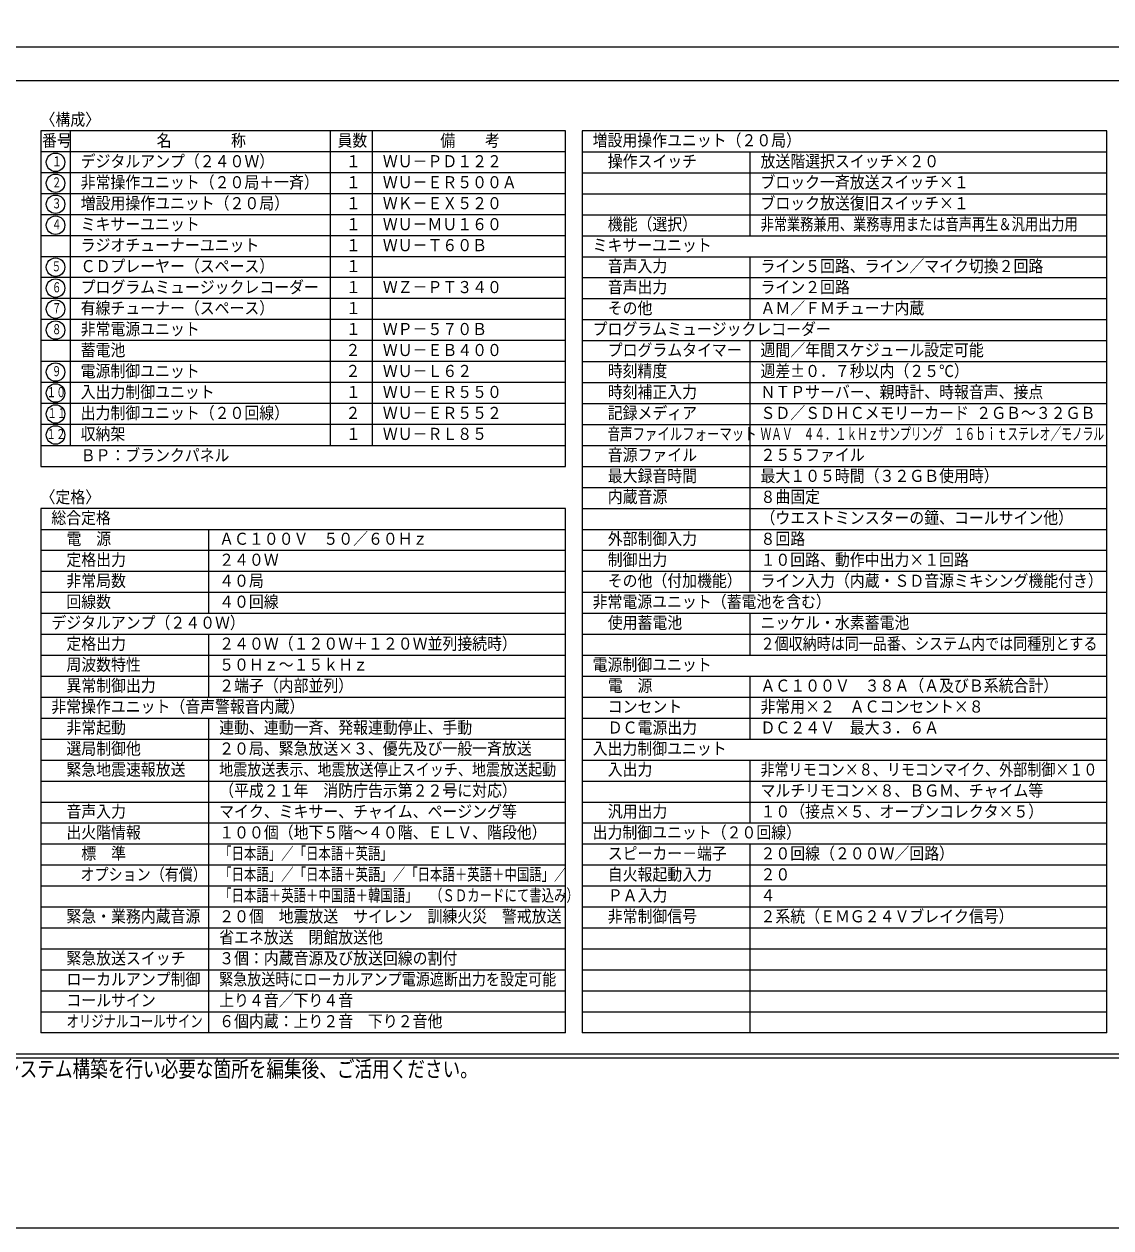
# Model space of a CAD drawing. Units: millimetres, scale not verified. Extents: x -811 to 811, y -280 to 280.
# Drawn here: x -670.6 to -411.6, y -280 to 7 of the extents above; entities that cross this region are included whole.
import ezdxf
from ezdxf.enums import TextEntityAlignment as Align

# ---------------------------------------------------------------- set-up
doc = ezdxf.new("R2010")
doc.units = ezdxf.units.MM
doc.header["$LTSCALE"] = 2
doc.linetypes.add('DASHED1', pattern=[1.8, 1.2, -0.6])
for name, color, linetype, lineweight in [('0-0_WAKU', 4, 'Continuous', 9), ('0-1_MOJI1', 7, 'Continuous', 9), ('0-4_HOJO', 134, 'DASHED1', 9), ('0-5_WAKU-M', 7, 'Continuous', 9), ('0-7_0', 7, 'Continuous', 9)]:
    doc.layers.add(name, color=color, linetype=linetype, lineweight=lineweight)
doc.layers.add('0-3_相当品', color=4, linetype='Continuous')
doc.styles.add('ＭＳ ゴシック', font='')
doc.styles.get('ＭＳ ゴシック').set_extended_font_data('MS Gothic')

# ---------------------------------------------------------------- blocks, each defined once
blk = doc.blocks.new('U7')
at = {"layer": '0-0_WAKU', "color": 3}
for p, q in [((250, 0), (0, 0)), ((0, 0), (0, -160)), ((14, 0), (14, -150)), ((138, -150), (138, 0)), ((158, -150), (158, 0)), ((250, -160), (250, 0)), ((250, -10), (0, -10)), ((0, -150), (250, -150)), ((0, -160), (250, -160))]:
    blk.add_line(p, q, dxfattribs=at)
at = {"layer": '0-0_WAKU'}
for p, q in [((250, -20), (0, -20)), ((250, -30), (0, -30)), ((250, -40), (0, -40)), ((250, -50), (0, -50)), ((250, -60), (0, -60)), ((250, -70), (0, -70)), ((250, -80), (0, -80)), ((250, -90), (0, -90)), ((250, -100), (0, -100)), ((250, -110), (0, -110)), ((250, -120), (0, -120)), ((250, -130), (0, -130)), ((250, -140), (0, -140))]:
    blk.add_line(p, q, dxfattribs=at)
at = {"layer": '0-1_MOJI1', "style": 'ＭＳ ゴシック', "width": 0.9}
for s, p in [('〈構成〉', (-0.1, 0.79)), ('番号', (0.6, -9.21)), ('名\u3000\u3000\u3000\u3000称', (55.2, -9.21)), ('員数', (141.4, -9.21)), ('備\u3000\u3000考', (190.4, -9.21)), ('ＢＰ：ブランクパネル', (19, -159.29))]:
    blk.add_text(s, height=5.773, dxfattribs=at).set_placement(p, align=Align.BOTTOM_LEFT)
blk = doc.blocks.new('U9')
at = {"layer": '0-0_WAKU', "color": 3}
for q in [(250, 250), (0, 0)]:
    blk.add_line((250, 0), q, dxfattribs=at)
at = {"layer": '0-0_WAKU'}
for p, q in [((0, 240), (250, 240)), ((0, 230), (250, 230)), ((0, 220), (250, 220)), ((0, 210), (250, 210)), ((0, 200), (250, 200)), ((0, 190), (250, 190)), ((0, 180), (250, 180)), ((0, 170), (250, 170)), ((0, 160), (250, 160)), ((0, 150), (250, 150)), ((0, 140), (250, 140)), ((0, 130), (250, 130)), ((0, 120), (250, 120)), ((0, 110), (250, 110)), ((0, 100), (250, 100)), ((0, 90), (250, 90)), ((0, 80), (250, 80)), ((0, 70), (250, 70)), ((0, 60), (250, 60)), ((0, 50), (250, 50)), ((0, 40), (250, 40)), ((0, 30), (250, 30)), ((0, 20), (250, 20)), ((0, 10), (250, 10))]:
    blk.add_line(p, q, dxfattribs=at)
at = {"layer": '0-0_WAKU', "color": 3}
blk.add_lwpolyline([(250, 250), (0, 250), (0, 0)], dxfattribs=at)
at = {"layer": '0-1_MOJI1', "style": 'ＭＳ ゴシック', "width": 0.9}
blk.add_text('〈定格〉', height=5.773, dxfattribs=at).set_placement((-0.1, 250.79), align=Align.BOTTOM_LEFT)
blk = doc.blocks.new('U11')
at = {"layer": '0-0_WAKU', "color": 3}
for q in [(250, 430), (0, 0)]:
    blk.add_line((250, 0), q, dxfattribs=at)
at = {"layer": '0-0_WAKU'}
for p, q in [((0, 420), (250, 420)), ((0, 410), (250, 410)), ((0, 400), (250, 400)), ((0, 390), (250, 390)), ((0, 380), (250, 380)), ((0, 370), (250, 370)), ((0, 360), (250, 360)), ((0, 350), (250, 350)), ((0, 340), (250, 340)), ((0, 330), (250, 330)), ((0, 320), (250, 320)), ((0, 310), (250, 310)), ((0, 300), (250, 300)), ((0, 290), (250, 290)), ((0, 280), (250, 280)), ((0, 270), (250, 270)), ((0, 260), (250, 260)), ((0, 250), (250, 250)), ((0, 240), (250, 240)), ((0, 230), (250, 230)), ((0, 220), (250, 220)), ((0, 210), (250, 210)), ((0, 200), (250, 200)), ((0, 190), (250, 190)), ((0, 180), (250, 180)), ((0, 170), (250, 170)), ((0, 160), (250, 160)), ((0, 150), (250, 150)), ((0, 140), (250, 140)), ((0, 130), (250, 130)), ((0, 120), (250, 120)), ((0, 110), (250, 110)), ((0, 100), (250, 100)), ((0, 90), (250, 90)), ((0, 80), (250, 80)), ((0, 70), (250, 70)), ((0, 60), (250, 60)), ((0, 50), (250, 50)), ((0, 40), (250, 40)), ((0, 30), (250, 30)), ((0, 20), (250, 20)), ((0, 10), (250, 10))]:
    blk.add_line(p, q, dxfattribs=at)
at = {"layer": '0-0_WAKU', "color": 3}
blk.add_lwpolyline([(250, 430), (0, 430), (0, 0)], dxfattribs=at)

msp = doc.modelspace()

# ---------------------------------------------------------------- linework, layer by layer
at = {"layer": '0-0_WAKU', "color": 3}
for p, q in [((-497.595, -43.464), (-497.595, -23.464)), ((-497.595, -63.464), (-497.595, -48.464)), ((-497.595, -128.464), (-497.595, -68.464)), ((-626.595, -133.464), (-626.595, -113.464)), ((-497.595, -143.464), (-497.595, -133.464)), ((-626.595, -153.464), (-626.595, -138.464)), ((-497.595, -163.464), (-497.595, -148.464)), ((-626.595, -233.464), (-626.595, -158.464)), ((-497.595, -183.464), (-497.595, -168.464)), ((-497.595, -233.464), (-497.595, -188.464))]:
    msp.add_line(p, q, dxfattribs=at)
at = {"layer": '0-1_MOJI1'}
for centre in [(-663.095, -25.964), (-663.095, -30.964), (-663.095, -35.964), (-663.095, -40.964), (-663.095, -50.964), (-663.095, -55.964), (-663.095, -60.964), (-663.095, -65.964), (-663.095, -75.964), (-663.095, -80.964), (-663.095, -85.964), (-663.095, -90.964)]:
    msp.add_circle(centre, 2.2, dxfattribs=at)
at = {"layer": '0-4_HOJO', "linetype": 'Continuous'}
msp.add_lwpolyline([(-10.595, 280.007), (-810.595, 280.007), (-810.595, -279.993), (-10.595, -279.993)], close=True, dxfattribs=at)
at = {"layer": '0-5_WAKU-M'}
for p, q in [((-797.595, 1.536), (-23.595, 1.536)), ((-797.595, -6.464), (-23.595, -6.464))]:
    msp.add_line(p, q, dxfattribs=at)
at = {"layer": '0-5_WAKU-M', "color": 3}
msp.add_line((-797.595, -238.464), (-23.595, -238.464), dxfattribs=at)
msp.add_lwpolyline([(-22.595, 242.536), (-798.595, 242.536), (-798.595, -239.464), (-22.595, -239.464)], dxfattribs=at)

# ---------------------------------------------------------------- block references
at = {"layer": '0-0_WAKU', "xscale": 0.5, "yscale": 0.5}
for name, p in [('U11', (-537.595, -233.464)), ('U9', (-666.595, -233.464))]:
    msp.add_blockref(name, p, dxfattribs=at)
at = {"layer": '0-7_0', "xscale": 0.5, "yscale": 0.5}
msp.add_blockref('U7', (-666.595, -18.464), dxfattribs=at)

# ---------------------------------------------------------------- texts
at = {"layer": '0-0_WAKU', "style": 'ＭＳ ゴシック', "width": 0.8}
msp.add_text('注意：本図は参考図です。ご利用者の責任の下に件名に合わせたシステム構築を行い必要な箇所を編集後、ご活用ください。', height=3.848, dxfattribs=at).set_placement((-797.595, -245.204), align=Align.BOTTOM_LEFT)
at = {"layer": '0-1_MOJI1', "style": 'ＭＳ ゴシック'}
for s, height, width, p in [('増設用操作ユニット（２０局）', 2.889, 0.9, (-535.095, -23.019)), ('１', 2.405, 0.7, (-663.907, -27.676)), ('デジタルアンプ（２４０Ｗ）', 2.889, 0.9, (-657.095, -28.019)), ('１', 2.889, 0.9, (-593.895, -28.019)), ('操作スイッチ', 2.889, 0.9, (-531.495, -28.019)), ('放送階選択スイッチ×２０', 2.889, 0.9, (-495.095, -28.019)), ('２', 2.405, 0.7, (-663.97, -32.676)), ('非常操作ユニット（２０局＋一斉）', 2.889, 0.9, (-657.095, -33.019)), ('１', 2.889, 0.9, (-593.895, -33.019)), ('ブロック一斉放送スイッチ×１', 2.889, 0.9, (-495.095, -33.019)), ('増設用操作ユニット（２０局）', 2.889, 0.9, (-657.095, -38.019)), ('１', 2.889, 0.9, (-593.895, -38.019)), ('ブロック放送復旧スイッチ×１', 2.889, 0.9, (-495.095, -38.019)), ('３', 2.405, 0.7, (-663.97, -37.676)), ('４', 2.405, 0.7, (-663.97, -42.676)), ('ミキサーユニット', 2.889, 0.9, (-657.095, -43.019)), ('１', 2.889, 0.9, (-593.895, -43.019)), ('機能（選択）', 2.889, 0.9, (-531.495, -43.019)), ('非常業務兼用、業務専用または音声再生＆汎用出力用', 2.886, 0.8, (-495.095, -43.019)), ('ラジオチューナーユニット', 2.889, 0.9, (-657.095, -48.019)), ('１', 2.889, 0.9, (-593.895, -48.019)), ('ミキサーユニット', 2.889, 0.9, (-535.095, -48.019)), ('ＣＤプレーヤー（スペース）', 2.889, 0.9, (-657.095, -53.019)), ('５', 2.405, 0.7, (-664.032, -52.676)), ('１', 2.889, 0.9, (-593.895, -53.019)), ('音声入力', 2.889, 0.9, (-531.495, -53.019)), ('ライン５回路、ライン／マイク切換２回路', 2.889, 0.9, (-495.095, -53.019)), ('６', 2.405, 0.7, (-663.97, -57.676)), ('プログラムミュージックレコーダー', 2.889, 0.9, (-657.095, -58.019)), ('１', 2.889, 0.9, (-593.895, -58.019)), ('音声出力', 2.889, 0.9, (-531.495, -58.019)), ('ライン２回路', 2.889, 0.9, (-495.095, -58.019)), ('７', 2.405, 0.7, (-663.97, -62.676)), ('有線チューナー（スペース）', 2.889, 0.9, (-657.095, -63.019)), ('１', 2.889, 0.9, (-593.895, -63.019)), ('その他', 2.889, 0.9, (-531.495, -63.019)), ('ＡＭ／ＦＭチューナ内蔵', 2.889, 0.9, (-495.095, -63.019)), ('８', 2.405, 0.7, (-663.97, -67.676)), ('非常電源ユニット', 2.889, 0.9, (-657.095, -68.019)), ('１', 2.889, 0.9, (-593.895, -68.019)), ('プログラムミュージックレコーダー', 2.889, 0.9, (-535.095, -68.019)), ('蓄電池', 2.889, 0.9, (-657.095, -73.019)), ('プログラムタイマー', 2.889, 0.9, (-531.495, -73.019)), ('週間／年間スケジュール設定可能', 2.889, 0.9, (-495.095, -73.019)), ('２', 2.889, 0.9, (-593.995, -73.019)), ('９', 2.405, 0.7, (-663.97, -77.676)), ('電源制御ユニット', 2.889, 0.9, (-657.095, -78.019)), ('２', 2.889, 0.9, (-593.995, -78.019)), ('時刻精度', 2.889, 0.9, (-531.495, -78.019)), ('週差±０．７秒以内（２５℃）', 2.889, 0.9, (-495.095, -78.019)), ('１０', 2.405, 0.7, (-665.22, -82.676)), ('入出力制御ユニット', 2.889, 0.9, (-657.095, -83.019)), ('１', 2.889, 0.9, (-593.895, -83.019)), ('時刻補正入力', 2.889, 0.9, (-531.495, -83.019)), ('ＮＴＰサーバー、親時計、時報音声、接点', 2.889, 0.9, (-495.095, -83.019)), ('１１', 2.405, 0.7, (-665.032, -87.676)), ('出力制御ユニット（２０回線）', 2.889, 0.9, (-657.095, -88.019)), ('２', 2.889, 0.9, (-593.995, -88.019)), ('記録メディア', 2.889, 0.9, (-531.495, -88.019)), ('ＳＤ／ＳＤＨＣメモリーカード ２ＧＢ～３２ＧＢ', 2.889, 0.9, (-495.095, -88.019)), ('収納架', 2.889, 0.9, (-657.095, -93.019)), ('音声ファイルフォーマット', 2.889, 0.75, (-531.495, -93.019)), ('ＷＡＶ\u3000４４．１ｋＨｚサンプリング\u3000１６ｂｉｔステレオ／モノラル', 2.886, 0.65, (-495.095, -93.019)), ('１２', 2.405, 0.7, (-665.282, -92.676)), ('１', 2.889, 0.9, (-593.895, -93.019)), ('音源ファイル', 2.889, 0.9, (-531.495, -98.019)), ('２５５ファイル', 2.889, 0.9, (-495.095, -98.019)), ('最大録音時間', 2.889, 0.9, (-531.495, -103.019)), ('最大１０５時間（３２ＧＢ使用時）', 2.889, 0.9, (-495.095, -103.019)), ('内蔵音源', 2.889, 0.9, (-531.495, -108.019)), ('８曲固定', 2.889, 0.9, (-495.095, -108.019)), ('総合定格', 2.889, 0.9, (-664.095, -113.019)), ('（ウエストミンスターの鐘、コールサイン他）', 2.889, 0.9, (-495.095, -113.019)), ('電\u3000源', 2.889, 0.9, (-660.495, -118.019)), ('ＡＣ１００Ｖ\u3000５０／６０Ｈｚ', 2.889, 0.9, (-624.095, -118.019)), ('外部制御入力', 2.889, 0.9, (-531.495, -118.019)), ('８回路', 2.889, 0.9, (-495.095, -118.019)), ('定格出力', 2.889, 0.9, (-660.495, -123.019)), ('２４０Ｗ', 2.889, 0.9, (-624.095, -123.019)), ('制御出力', 2.889, 0.9, (-531.495, -123.019)), ('１０回路、動作中出力×１回路', 2.889, 0.9, (-495.095, -123.019)), ('非常局数', 2.889, 0.9, (-660.495, -128.019)), ('４０局', 2.889, 0.9, (-624.095, -128.019)), ('その他（付加機能）', 2.889, 0.9, (-531.495, -128.019)), ('ライン入力（内蔵・ＳＤ音源ミキシング機能付き）', 2.889, 0.9, (-495.095, -128.019)), ('回線数', 2.889, 0.9, (-660.495, -133.019)), ('４０回線', 2.889, 0.9, (-624.095, -133.019)), ('非常電源ユニット（蓄電池を含む）', 2.889, 0.9, (-535.095, -133.019)), ('デジタルアンプ（２４０Ｗ）', 2.889, 0.9, (-664.095, -138.019)), ('使用蓄電池', 2.889, 0.9, (-531.495, -138.019)), ('ニッケル・水素蓄電池', 2.889, 0.9, (-495.095, -138.019)), ('定格出力', 2.889, 0.9, (-660.495, -143.019)), ('２４０Ｗ（１２０Ｗ＋１２０Ｗ並列接続時）', 2.889, 0.9, (-624.095, -143.019)), ('２個収納時は同一品番、システム内では同種別とする', 2.886, 0.85, (-495.095, -143.019)), ('周波数特性', 2.889, 0.9, (-660.495, -148.019)), ('５０Ｈｚ～１５ｋＨｚ', 2.889, 0.9, (-624.095, -148.019)), ('電源制御ユニット', 2.889, 0.9, (-535.095, -148.019)), ('異常制御出力', 2.889, 0.9, (-660.495, -153.019)), ('２端子（内部並列）', 2.889, 0.9, (-624.095, -153.019)), ('電\u3000源', 2.889, 0.9, (-531.495, -153.019)), ('ＡＣ１００Ｖ\u3000３８Ａ（Ａ及びＢ系統合計）', 2.889, 0.9, (-495.095, -153.019)), ('非常操作ユニット（音声警報音内蔵）', 2.889, 0.9, (-664.095, -158.019)), ('コンセント', 2.889, 0.9, (-531.495, -158.019)), ('非常用×２\u3000ＡＣコンセント×８', 2.889, 0.9, (-495.095, -158.019)), ('非常起動', 2.889, 0.9, (-660.495, -163.019)), ('連動、連動一斉、発報連動停止、手動', 2.889, 0.9, (-624.095, -163.019)), ('ＤＣ電源出力', 2.889, 0.9, (-531.495, -163.019)), ('ＤＣ２４Ｖ\u3000最大３．６Ａ', 2.889, 0.9, (-495.095, -163.019)), ('選局制御他', 2.889, 0.9, (-660.495, -168.019)), ('２０局、緊急放送×３、優先及び一般一斉放送', 2.889, 0.9, (-624.095, -168.019)), ('入出力制御ユニット', 2.889, 0.9, (-535.095, -168.019)), ('緊急地震速報放送', 2.889, 0.9, (-660.495, -173.019)), ('地震放送表示、地震放送停止スイッチ、地震放送起動', 2.886, 0.85, (-624.095, -173.019)), ('入出力', 2.889, 0.9, (-531.495, -173.019)), ('非常リモコン×８、リモコンマイク、外部制御×１０', 2.886, 0.85, (-495.095, -173.019)), ('（平成２１年\u3000消防庁告示第２２号に対応）', 2.889, 0.9, (-624.095, -178.019)), ('マルチリモコン×８、ＢＧＭ、チャイム等', 2.889, 0.9, (-495.095, -178.019)), ('音声入力', 2.889, 0.9, (-660.495, -183.019)), ('マイク、ミキサー、チャイム、ページング等', 2.889, 0.9, (-624.095, -183.019)), ('汎用出力', 2.889, 0.9, (-531.495, -183.019)), ('１０（接点×５、オープンコレクタ×５）', 2.889, 0.9, (-495.095, -183.019)), ('出火階情報', 2.889, 0.9, (-660.495, -188.019)), ('１００個（地下５階～４０階、ＥＬＶ、階段他）', 2.889, 0.9, (-624.095, -188.019)), ('出力制御ユニット（２０回線）', 2.889, 0.9, (-535.095, -188.019)), ('\u3000標\u3000準', 2.889, 0.9, (-660.495, -193.019)), ('「日本語」／「日本語＋英語」', 2.889, 0.75, (-624.095, -193.019)), ('スピーカー－端子', 2.889, 0.9, (-531.495, -193.019)), ('２０回線（２００Ｗ／回路）', 2.889, 0.9, (-495.095, -193.019)), ('\u3000オプション（有償）', 2.886, 0.85, (-660.495, -198.019)), ('「日本語」／「日本語＋英語」／「日本語＋英語＋中国語」／', 2.889, 0.75, (-624.095, -198.019)), ('自火報起動入力', 2.889, 0.9, (-531.495, -198.019)), ('２０', 2.889, 0.9, (-495.095, -198.019)), ('「日本語＋英語＋中国語＋韓国語」\u3000（ＳＤカードにて書込み）', 2.889, 0.75, (-624.095, -203.019)), ('ＰＡ入力', 2.889, 0.9, (-531.495, -203.019)), ('４', 2.889, 0.9, (-495.095, -203.019)), ('緊急・業務内蔵音源', 2.889, 0.9, (-660.495, -208.019)), ('２０個\u3000地震放送\u3000サイレン\u3000訓練火災\u3000警戒放送', 2.889, 0.9, (-624.095, -208.019)), ('非常制御信号', 2.889, 0.9, (-531.495, -208.019)), ('２系統（ＥＭＧ２４Ｖブレイク信号）', 2.889, 0.9, (-495.095, -208.019)), ('省エネ放送\u3000閉館放送他', 2.889, 0.9, (-624.095, -213.019)), ('緊急放送スイッチ', 2.889, 0.9, (-660.495, -218.019)), ('３個：内蔵音源及び放送回線の割付', 2.889, 0.9, (-624.095, -218.019)), ('ローカルアンプ制御', 2.889, 0.9, (-660.495, -223.019)), ('緊急放送時にローカルアンプ電源遮断出力を設定可能', 2.886, 0.85, (-624.095, -223.019)), ('上り４音／下り４音', 2.889, 0.9, (-624.095, -228.019)), ('コールサイン', 2.889, 0.9, (-660.495, -228.019)), ('オリジナルコールサイン', 2.886, 0.75, (-660.495, -233.019)), ('６個内蔵：上り２音\u3000下り２音他', 2.889, 0.9, (-624.095, -233.019))]:
    msp.add_text(s, height=height, dxfattribs=dict(at, width=width)).set_placement(p, align=Align.BOTTOM_LEFT)
at = {"layer": '0-3_相当品', "style": 'ＭＳ ゴシック', "width": 0.9}
for s, p in [('ＷＵ－ＰＤ１２２', (-585.095, -28.019)), ('ＷＵ－ＥＲ５００Ａ', (-585.095, -33.019)), ('ＷＫ－ＥＸ５２０', (-585.095, -38.019)), ('ＷＵ－ＭＵ１６０', (-585.095, -43.019)), ('ＷＵ－Ｔ６０Ｂ', (-585.095, -48.019)), ('ＷＺ－ＰＴ３４０', (-585.095, -58.019)), ('ＷＰ－５７０Ｂ', (-585.095, -68.019)), ('ＷＵ－ＥＢ４００', (-585.095, -73.019)), ('ＷＵ－Ｌ６２', (-585.095, -78.019)), ('ＷＵ－ＥＲ５５０', (-585.095, -83.019)), ('ＷＵ－ＥＲ５５２', (-585.095, -88.019)), ('ＷＵ－ＲＬ８５', (-585.095, -93.019))]:
    msp.add_text(s, height=2.889, dxfattribs=at).set_placement(p, align=Align.BOTTOM_LEFT)

doc.saveas('drawing.dxf')
